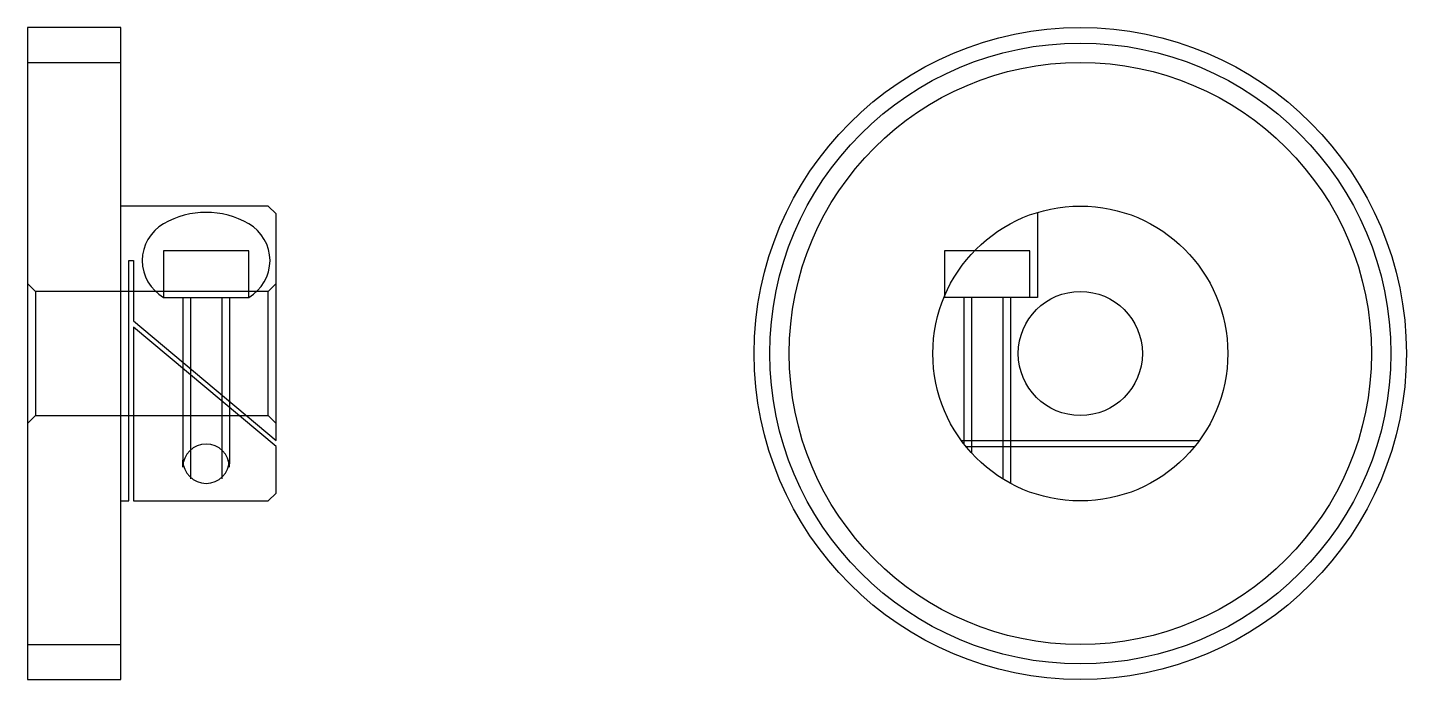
# Model space of a CAD drawing. Header units: metres. Extents: x 30.8 to 119.6, y 21.3 to 63.3.
import ezdxf

# ---------------------------------------------------------------- set-up
doc = ezdxf.new("R2010")
doc.units = ezdxf.units.M

msp = doc.modelspace()

# ---------------------------------------------------------------- linework, layer by layer
at = {"color": 4}
for p, q in [((30.796463, 61.095131), (36.796463, 61.095131)), ((39.554829, 45.955132), (45.038097, 45.955132)), ((90.917465, 36.74715), (106.268379, 36.74715)), ((91.227463, 36.345131), (105.958382, 36.345131)), ((40.796463, 35.014179), (40.796463, 35.478531)), ((43.796463, 35.014179), (43.796463, 35.478531)), ((30.796463, 23.595131), (36.796463, 23.595131))]:
    msp.add_line(p, q, dxfattribs=at)
for points in [[(30.796463, 21.345131), (30.796463, 21.345131), (36.796463, 21.345131), (36.796463, 21.345131), (36.796463, 63.345131), (36.796463, 63.345131), (30.796463, 63.345131), (30.796463, 63.345131), (30.796463, 21.345131)], [(36.796463, 32.845131), (37.309738, 32.845131), (37.309738, 48.345131), (37.617702, 48.345131), (37.617702, 44.449043), (46.796463, 36.74715), (46.796463, 51.345131), (46.296463, 51.845131), (36.796463, 51.845131)], [(39.546463, 45.955132), (45.046463, 45.955132), (45.046463, 48.955132), (39.546463, 48.955132), (39.546463, 45.955132)], [(37.617702, 32.845131), (46.296463, 32.845131), (46.796463, 33.345131), (46.796463, 36.345131), (37.617702, 44.047028), (37.617702, 32.845131)]]:
    msp.add_lwpolyline(points, dxfattribs=at)
for radius in [21, 18.75, 9.5, 4]:
    msp.add_circle((98.592926, 42.345131), radius, dxfattribs=at)
for centre, radius, start, end in [((40.925648, 48.329456), 2.741633, 120.00000728, 239.99999102), ((42.296463, 45.955132), 5.483267, 60.00000126, 119.99999874), ((43.667278, 48.329456), 2.741633, 300.00000898, 59.99999272), ((42.296463, 35.014179), 1.5, 0, 180), ((42.296463, 35.478531), 1.5, 180, 0)]:
    msp.add_arc(centre, radius, start, end, dxfattribs=at)
at = {"layer": 'DASHDOT', "color": 7}
msp.add_circle((98.592926, 42.345131), 20, dxfattribs=at)
at = {"layer": 'HIDDEN', "color": 4}
for p, q in [((31.296463, 46.345131), (31.296463, 38.345131)), ((46.796463, 46.845131), (46.296463, 46.345131)), ((40.796463, 45.955132), (40.796463, 35.246353)), ((41.296463, 45.955132), (41.296463, 34.267384)), ((43.296463, 45.955132), (43.296463, 34.267384)), ((43.796463, 45.955132), (43.796463, 35.246353)), ((91.092926, 45.955132), (91.092926, 36.514179)), ((91.592926, 45.955132), (91.592926, 35.922516)), ((93.592926, 45.955132), (93.592926, 34.267384)), ((94.092926, 45.955132), (94.092926, 33.978531)), ((46.796463, 37.845131), (46.296463, 38.345131))]:
    msp.add_line(p, q, dxfattribs=at)
for points in [[(95.842926, 51.438396), (95.842926, 45.955132), (89.842926, 45.955132)], [(95.342926, 45.955132), (95.342926, 48.955132), (89.842926, 48.955132), (89.842926, 45.955132)], [(30.796463, 37.845131), (31.296463, 38.345131), (46.296463, 38.345131), (46.296463, 46.345131), (31.296463, 46.345131), (30.796463, 46.845131)]]:
    msp.add_lwpolyline(points, dxfattribs=at)

doc.saveas('drawing.dxf')
